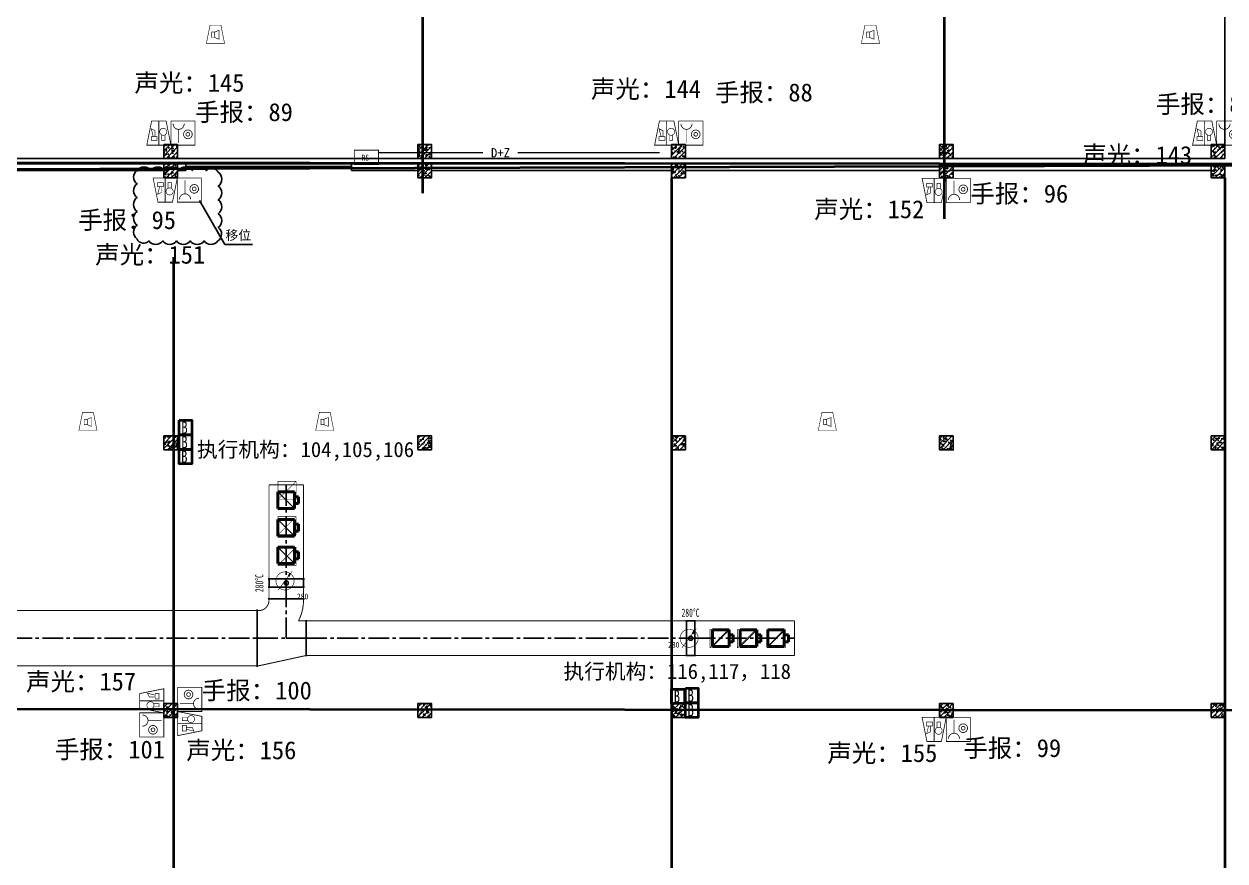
# Model space of a CAD drawing. Header units: millimetres. Extents: x -633009578 to 5705885, y -633235091 to 2571734.
# Drawn here: x 3558003 to 3601520, y 1898451 to 1928770 of the extents above; entities that cross this region are included whole.
import ezdxf
from ezdxf.enums import TextEntityAlignment as Align

# ---------------------------------------------------------------- set-up
doc = ezdxf.new("R2010")
doc.units = ezdxf.units.MM
doc.header["$LTSCALE"] = 1000
doc.header["$MEASUREMENT"] = 0
doc.linetypes.add('CENTER2', pattern=[1.125, 0.75, -0.125, 0.125, -0.125])
doc.linetypes.add('DASH', pattern=[0.35, 0.25, -0.1])
doc.layers.get('0').update_dxf_attribs({"color": 9})
for name, color, linetype in [('000000000000电气', 7, 'Continuous'), ('A-COLUM(柱)', 255, 'Continuous'), ('A-DOOR(门）', 4, 'Continuous'), ('A-FLOR(看线)', 8, 'Continuous'), ('A-WALL(墙)', 255, 'Continuous'), ('DUCT-排烟中心线', 5, 'CENTER2'), ('DUCT-排烟法兰', 4, 'Continuous'), ('DUCT-排烟管', 2, 'Continuous'), ('DUCT-排烟管端线', 4, 'Continuous'), ('DUCT-排烟阀门', 7, 'Continuous'), ('DUCT-排风风口', 7, 'Continuous'), ('HVAC-water Dim-SF', 241, 'Continuous'), ('设备-消防', 3, 'Continuous'), ('设备-照明', 3, 'Continuous')]:
    doc.layers.add(name, color=color, linetype=linetype)
doc.styles.add('_THVAC_DIM', font='simhei.ttf', dxfattribs={"width": 0.8, "height": 3.5, "bigfont": 'HZTXT'})
doc.styles.add('ELEC-DIM', font='simhei.ttf')
doc.styles.add('IDQSTYLE', font='simhei.ttf', dxfattribs={"width": 0.707, "bigfont": 'hztxt.shx'})
doc.styles.add('SF', font='simhei.ttf', dxfattribs={"width": 0.75, "bigfont": '@@@hztxt.shx'})
doc.styles.get("Standard").update_dxf_attribs({"font": 'simhei.ttf', "bigfont": 'hztxt.shx'})
doc.styles.add('宋体', font='simhei.ttf')

# ---------------------------------------------------------------- blocks, each defined once
blk = doc.blocks.new('HC001303')
at = {"color": 0, "linetype": 'Continuous'}
blk.add_line((1.147673841419251, 1.538953517481514), (1.735401947549264, 2.599742189978989), dxfattribs=at)
at = {"color": 0, "linetype": 'Continuous', "const_width": 0.2}
blk.add_lwpolyline([(2.673745217742495e-14, -3.125, 0.1989123673796571), (2.209708691207992, -2.209708691207937, 0.1989123673796571), (3.125000000000028, -4.323120637516818e-16, 0.1989123673796568), (2.209708691207993, 2.209708691207993, 0.1989123673796569), (2.841876514387939e-14, 3.125, 0.1989123673796569), (-2.209708691207936, 2.209708691207994, 0.1989123673796568), (-3.124999999999972, 2.10353517373855e-15, 0.1989123673796572), (-2.209708691207937, -2.209708691207936, 0.1989123673796571)], format="xyb", close=True, dxfattribs=at)
blk.add_lwpolyline([(-2.500110713345594, -3.281016827298258), (2.47847216535268, 3.297393019579605)], dxfattribs=at)
at = {"color": 0, "style": 'IDQSTYLE', "width": 0.7}
for tag, p in [('280', (4.109408226946883, -2.854615367737885)), ('PSFHATT', (5.125000010000028, -3.281016827298258))]:
    blk.add_attdef(tag, p, '', height=2, dxfattribs=at)
blk = doc.blocks.new('HC001298')
at = {"color": 0, "linetype": 'Continuous', "const_width": 0.2}
blk.add_lwpolyline([(-3.125, 3.125), (3.125, 3.125), (3.125, -3.125), (-3.125, -3.125)], close=True, dxfattribs=at)
blk.add_lwpolyline([(-3.125, -3.125), (3.125, 3.125)], dxfattribs=at)
at = {"color": 0, "style": 'IDQSTYLE', "width": 0.7}
blk.add_attdef('PSFHATT', (5.125, -3.125), '', height=2.5, dxfattribs=at)
blk = doc.blocks.new('HC001213')
at = {"color": 0, "linetype": 'Continuous', "const_width": 0.2}
blk.add_lwpolyline([(-1.875, 3.125), (1.875, 3.125), (3.125, -3.125), (-3.125, -3.125)], close=True, dxfattribs=at)
for points in [[(-1.293653517016746, 0.7382802506738564), (-0.243653517016746, 0.7382802506738564), (-0.243653517016746, -1.136719749326144), (-1.293653517016746, -1.136719749326144), (-1.293653517016746, 0.7382802506738564)], [(-0.243653517016746, 0.7382802506738564), (1.231346482983254, 1.338280250673856), (1.231346482983254, -1.736719749326144), (-0.243653517016746, -1.136719749326144)]]:
    blk.add_lwpolyline(points, dxfattribs=at)
at = {"color": 0, "style": 'IDQSTYLE', "width": 0.7}
blk.add_attdef('PSFHATT', (5.125, -3.125), '', height=2.5, dxfattribs=at)
blk = doc.blocks.new('HC001212')
at = {"color": 0, "linetype": 'Continuous', "const_width": 0.2}
blk.add_lwpolyline([(-1.875, 3.125), (1.875, 3.125), (3.125, -3.125), (-3.125, -3.125)], close=True, dxfattribs=at)
at = {"color": 0, "linetype": 'Continuous'}
for points, const_width in [([(0, 3.125), (0, -3.125)], 0.2), ([(-1.459485991813081, -0.8805239327332393), (-1.95948599181308, 1.119476067266761), (-0.9594859918130805, 0.619476067266761), (-0.9594859918130805, -0.8805239327332393)], 0.16), ([(-1.959485991813081, -1.880523932733239), (-1.95948599181308, -0.8805239327332393), (-0.4594859918130805, -0.8805239327332393), (-0.4594859918130805, -1.880523932733239), (-1.959485991813081, -1.880523932733239)], 0.16), ([(0.7290485194275803, -0.380523932733239), (0.7290485194281489, -1.880523932733239), (1.569048519428149, -1.880523932733239), (1.569048519430491, -0.380523932733239)], 0.16)]:
    blk.add_lwpolyline(points, dxfattribs=dict(at, const_width=const_width))
at = {"color": 0, "linetype": 'Continuous', "const_width": 0.16}
blk.add_lwpolyline([(1.799048519428144, -0.2905239327332435, 0.1989123673796631), (2.068287334970649, 0.3594760672667566, 0.1989123673796631), (1.799048519428145, 1.009476067266757, 0.1989123673796404), (1.149048519428189, 1.278714882809276, 0.1989123673796654), (0.4990485194281443, 1.009476067266757, 0.198912367379653), (0.2298097038856248, 0.3594760672667572, 0.1989123673796529), (0.4990485194281444, -0.2905239327332433, 0.1989123673796571), (1.14904851942816, -0.5597627482757622, 0.1989123673796488)], format="xyb", close=True, dxfattribs=at)
at = {"color": 0, "style": 'IDQSTYLE', "width": 0.7}
blk.add_attdef('PSFHATT', (5.125, -3.125), '', height=2.5, dxfattribs=at)
blk = doc.blocks.new('HC001208')
at = {"color": 0, "linetype": 'Continuous', "const_width": 0.2}
blk.add_lwpolyline([(-3.125, 3.125), (3.125, 3.125), (3.125, -3.125), (-3.125, -3.125)], close=True, dxfattribs=at)
blk.add_lwpolyline([(-2.560875308812533, 2.421549273106315, 0.198912367379651), (-2.13910907372117, 1.40331550819771, 0.1989123673796632), (-1.120875308812534, 0.9815492731063138, 0.1989123673796561), (-0.1026415439039181, 1.403315508197666, 0.1989123673796525), (0.3191246911874668, 2.421549273106313)], format="xyb", dxfattribs=at)
at = {"color": 0, "linetype": 'Continuous', "const_width": 0.128}
blk.add_lwpolyline([(-1.120875308812544, 0.9815492731063138), (-1.120875308812535, -2.518826738720627)], dxfattribs=at)
at = {"color": 0, "linetype": 'Continuous', "const_width": 0.2}
for points in [[(2.383210274305692, -0.3093507400644881, 0.9999999999999997), (0.1432102743056918, -0.3093507400644877, 0.9999999999999999)], [(0.7832102743056915, -0.3093507400644884, 0.9999999999999994), (1.743210274305692, -0.3093507400644881, 0.9999999999999994)]]:
    blk.add_lwpolyline(points, format="xyb", close=True, dxfattribs=at)
at = {"color": 0, "style": 'IDQSTYLE', "width": 0.7}
blk.add_attdef('PSFHATT', (5.125, -3.125), '', height=2.5, dxfattribs=at)
blk = doc.blocks.new('HC001178')
at = {"color": 0, "linetype": 'Continuous', "const_width": 0.2}
blk.add_lwpolyline([(-3.125, 1.875000000000028), (3.125, 1.875000000000028), (3.125, -1.874999999999972), (-3.125, -1.874999999999972)], close=True, dxfattribs=at)
at = {"color": 0, "style": 'IDQSTYLE', "width": 0.7}
for tag, p in [('RS', (-1.280014711239502, -0.7956533462629629)), ('PSFHATT', (5.125, -1.874999999999972))]:
    blk.add_attdef(tag, p, '', height=1.5, dxfattribs=at)
blk = doc.blocks.new('$DorLib2D$00000213')
at = {"color": 0, "linetype": 'DASH', "const_width": 0.02}
blk.add_lwpolyline([(0.5, 3.552713678800501e-15), (-0.5, 3.552713678800501e-15)], dxfattribs=at)
blk = doc.blocks.new('_FZH')
h = blk.add_hatch()
h.set_pattern_fill('钢筋混凝土', color=256, scale=0.1, style=0)
h.set_pattern_definition([(45, (0, 0), (-0.1767766952966369, 0.1767766952966369), []), (50, (0, 0), (0.7172601826007535, -0.06275213498259512), [0.07500000000000001, -0.8250000000000001]), (355, (0, 0), (-0.138751333613, 0.7521921337000119), [0.06, -0.66]), (100.4514, (0.05977168000000001, -0.00522934), (0.5785093817140216, 0.6894395420609536), [0.06374019, -0.701142112]), (46.1842, (0, 0.2), (1.067241048625645, -0.1655190143290181), [0.1125, -1.2375]), (96.6356, (0.088936745, 0.186206693), (0.9346627055487033, 0.9741178709004418), [0.095610288, -1.051713]), (351.1842, (0, 0.2), (0.9346619451336272, 0.9741186009253247), [0.09000000000000001, -0.9900000000000001]), (21, (0.1, 0.15), (0.5969070521184617, -0.4026188906653388), [0.07500000000000001, -0.8250000000000001]), (326, (0.1, 0.15), (0.2433153319215824, 0.7251500450468529), [0.06, -0.66]), (71.4514, (0.149742233, 0.116448394), (0.84022262858149, 0.3225304967099524), [0.06374019, -0.701142112]), (37.50000000000001, (0, 0), (0.01215985531729062, 0.3328938538313115), [0, -0.652, 0, -0.67, 0, -0.6625000000000001]), (7.499999999999999, (0, 0), (0.2630695374421486, 0.3944117118823603), [0, -0.382, 0, -0.637, 0, -0.2525]), (-32.5, (-0.223, 0), (0.533822436172409, -0.02255487173437976), [0, -0.25, 0, -0.78, 0, -1.035]), (-42.5, (-0.323, 0), (0.5831861693423862, 0.1001049823323177), [0, -0.325, 0, -0.518, 0, -0.735])])
h.paths.add_polyline_path([(-0.5, -0.5), (0.5, -0.5), (0.5, 0.5), (-0.5, 0.5)])
blk.add_lwpolyline([(-0.5, -0.5), (0.5, -0.5), (0.5, 0.5), (-0.5, 0.5)], close=True)
blk = doc.blocks.new('00000594Cent')
at = {"lineweight": -2}
blk.add_line((-218.75, 1.4210854715202e-14), (218.75, 1.4210854715202e-14), dxfattribs=at)
at = {"color": 0, "linetype": 'ByBlock', "lineweight": -2}
blk.add_circle((0, 1.4210854715202e-14), 125, dxfattribs=at)
blk = doc.blocks.new('00000594Body')
at = {"color": 0, "linetype": 'ByBlock', "lineweight": -2}
for p, q in [((-250, -500), (-249.9999999999964, 500)), ((250, 500), (-250, 500)), ((250, -500), (250.0000000000036, 500)), ((-250, -500), (250, -500))]:
    blk.add_line(p, q, dxfattribs=at)
blk = doc.blocks.new('$风口$00000116')
blk.add_line((-100, 100), (100, -100))
at = {"lineweight": 40}
for p, q in [((100, 100), (-100, 100)), ((-100, 100), (-100, -100)), ((100, -100), (100, 100)), ((-100, -100), (100, -100)), ((-41.83000000000175, -100), (-41.83000000000175, -148.9999999999982)), ((41.83000000000175, -148.9999999999982), (41.83000000000175, -100)), ((-41.83000000000175, -148.9999999999982), (41.83000000000175, -148.9999999999982))]:
    blk.add_line(p, q, dxfattribs=at)

msp = doc.modelspace()

# ---------------------------------------------------------------- linework, layer by layer
at = {"layer": '000000000000电气', "color": 2, "lineweight": 35}
for p, q in [((3572441.272534234, 1929787.336706798), (3572441.272534234, 1922642.291462322)), ((3591345.586111472, 1929605.458280978), (3591345.586111472, 1921716.22907113)), ((3533319.284266527, 1923774.749584926), (3612782.330225025, 1923699.596922914)), ((3581469.994031749, 1923199.596922424), (3581469.994031749, 1908540.672322598)), ((3601519.994031749, 1923199.596922424), (3601519.994031747, 1916206.328507231)), ((3563416.162196735, 1920322.787318843), (3563416.162196735, 1911528.591720247)), ((3601519.994031747, 1916206.328507231), (3601519.994031747, 1899835.489691801)), ((3563416.162196735, 1911528.591720247), (3563416.162196735, 1901337.273670738)), ((3581469.994031749, 1908540.672322598), (3581469.994031749, 1890237.092915989)), ((3532576.159779708, 1903991.853930826), (3609929.994031756, 1903899.596922424)), ((3563416.162196735, 1901337.273670738), (3563439.994031749, 1884249.596922322)), ((3601519.994031747, 1899835.489691801), (3601519.994031747, 1886243.651773682))]:
    msp.add_line(p, q, dxfattribs=at)
at = {"layer": '000000000000电气', "color": 4, "lineweight": 35}
msp.add_line((3530833.138081593, 1923436.432221346), (3617538.499395791, 1923699.596922871), dxfattribs=at)
at = {"layer": '000000000000电气', "color": 1, "lineweight": 35}
for points in [[(3563628.379342469, 1914416.532490086), (3564088.717368263, 1914416.532490086), (3564088.717368263, 1913888.189983209), (3563628.379342469, 1913888.189983209)], [(3563628.379342469, 1913888.189983209), (3564088.717368263, 1913888.189983209), (3564088.717368263, 1913359.847476332), (3563628.379342469, 1913359.847476332)], [(3563621.220681166, 1913360.316524274), (3564081.558706961, 1913360.316524274), (3564081.558706961, 1912831.974017396), (3563621.220681166, 1912831.974017396)], [(3581469.994031749, 1904677.939429302), (3581930.332057543, 1904677.939429302), (3581930.332057543, 1904149.596922424), (3581469.994031749, 1904149.596922424)], [(3581969.994031749, 1904706.281936179), (3582430.332057543, 1904706.281936179), (3582430.332057543, 1904177.939429302), (3581969.994031749, 1904177.939429302)], [(3581969.994031749, 1904177.939429302), (3582430.332057543, 1904177.939429302), (3582430.332057543, 1903649.596922424), (3581969.994031749, 1903649.596922424)]]:
    msp.add_lwpolyline(points, close=True, dxfattribs=at)
at = {"layer": 'A-FLOR(看线)'}
for points in [[(3601519.994031749, 1923899.596922424), (3601519.994031749, 1991599.596922424)], [(3535219.994031749, 1923899.596922424), (3601519.994031749, 1923899.596922424)], [(3601519.994031747, 1923699.596923012), (3563569.994032061, 1923699.596913596)], [(3601519.994031747, 1923699.596923012), (3601519.994031747, 1856499.596923012)]]:
    msp.add_lwpolyline(points, dxfattribs=at)
at = {"layer": 'A-WALL(墙)'}
for p, q in [((3554369.994031977, 1923699.596922261), (3563069.994031977, 1923699.596922264)), ((3554369.994031977, 1923459.596922261), (3563069.994031977, 1923459.596922258)), ((3563869.994031996, 1923699.596922261), (3563569.994031976, 1923699.596921891)), ((3563569.994031976, 1923459.596922), (3563869.994031996, 1923459.596922261)), ((3563869.994031996, 1923459.596922261), (3563869.994031996, 1923699.596922261)), ((3572269.994031977, 1923699.596922276), (3569869.994031996, 1923699.596922261)), ((3569869.994031996, 1923699.596922261), (3569869.994031996, 1923459.596922261)), ((3569869.994031996, 1923459.596922261), (3572269.994031977, 1923459.596922254)), ((3572769.994031977, 1923699.596922261), (3581469.994031977, 1923699.596922266)), ((3572769.994031977, 1923459.596922261), (3581469.994031977, 1923459.59692226)), ((3581969.994031977, 1923699.596922271), (3591169.994031977, 1923699.596922274)), ((3581969.994031977, 1923459.596922271), (3591169.994031977, 1923459.596922269)), ((3591669.994031977, 1923699.596922289), (3601019.994031977, 1923699.596922264)), ((3591669.994031977, 1923459.596922289), (3601019.994031977, 1923459.596922259))]:
    msp.add_line(p, q, dxfattribs=at)
at = {"layer": 'DUCT-排烟中心线', "color": 8}
for p, q in [((3567505.405830137, 1912071.75234059), (3567505.405830137, 1908672.322898402)), ((3567505.405830137, 1908371.922898402), (3567505.405830137, 1907945.403382964)), ((3567505.405830137, 1906520.203382964), (3567505.405830137, 1907945.203382964)), ((3557543.551136763, 1906520.203382964), (3566455.205830137, 1906520.203382964)), ((3566455.405830137, 1906520.203382964), (3567505.405830137, 1906520.203382964)), ((3567505.405830137, 1906520.203382964), (3568230.405830137, 1906520.203382964)), ((3568230.605830137, 1906520.203382964), (3582009.485994509, 1906520.203382964)), ((3582309.885994509, 1906520.203382964), (3585922.848186565, 1906520.203382964))]:
    msp.add_line(p, q, dxfattribs=at)
at = {"layer": 'DUCT-排烟法兰', "color": 8}
for p, q in [((3568160.405830137, 1908672.222898402), (3566850.405830137, 1908672.222898402)), ((3568160.405830137, 1908372.022898402), (3566850.405830137, 1908372.022898402)), ((3568160.405830137, 1907945.303382965), (3566850.405830137, 1907945.303382965)), ((3566455.305830137, 1907560.203382964), (3566455.305830137, 1905480.203382964)), ((3568230.505830138, 1905865.203382964), (3568230.505830138, 1907175.203382964)), ((3582009.58599451, 1907175.203382964), (3582009.58599451, 1905865.203382964)), ((3582309.78599451, 1907175.203382964), (3582309.78599451, 1905865.203382964))]:
    msp.add_line(p, q, dxfattribs=at)
at = {"layer": 'DUCT-排烟管', "color": 8, "const_width": 35}
for points in [[(3566880.405830137, 1912071.75234059), (3566880.405830137, 1908672.322898402)], [(3568130.405830137, 1912071.75234059), (3566880.405830137, 1912071.75234059)], [(3568130.405830137, 1908672.322898402), (3568130.405830137, 1912071.75234059)], [(3566880.405830137, 1908372.122898402), (3566880.405830137, 1908672.122898402)], [(3568130.405830137, 1908672.122898402), (3568130.405830137, 1908372.122898402)], [(3566880.405830137, 1908371.922898402), (3566880.405830137, 1907945.403382964)], [(3568130.405830137, 1907945.403382964), (3568130.405830137, 1908371.922898402)], [(3566880.405830137, 1907895.203382964), (3566880.405830137, 1907945.203382964)], [(3568130.405830137, 1907945.203382964), (3568130.405830137, 1907895.203382964)], [(3566455.205830137, 1907520.203382964), (3557543.551136763, 1907520.203382964)], [(3566455.405830137, 1907520.203382964), (3566505.405830137, 1907520.203382964)], [(3567946.976154471, 1907145.203382964), (3568230.405830137, 1907145.203382964)], [(3582009.485994509, 1907145.203382964), (3568230.605830137, 1907145.203382964)], [(3582009.685994509, 1907145.203382964), (3582309.685994509, 1907145.203382964)], [(3585922.848186565, 1907145.203382964), (3582309.885994509, 1907145.203382964)], [(3585922.848186565, 1905895.203382964), (3585922.848186565, 1907145.203382964)], [(3568230.405830137, 1905895.203382964), (3566505.405830137, 1905520.203382964)], [(3568230.605830137, 1905895.203382964), (3582009.485994509, 1905895.203382964)], [(3582309.685994509, 1905895.203382964), (3582009.685994509, 1905895.203382964)], [(3582309.885994509, 1905895.203382964), (3585922.848186565, 1905895.203382964)], [(3557543.551136763, 1905520.203382964), (3566455.205830137, 1905520.203382964)], [(3566505.405830137, 1905520.203382964), (3566455.405830137, 1905520.203382964)]]:
    msp.add_lwpolyline(points, dxfattribs=at)
for points in [[(3566505.405830137, 1907520.203382964, 0.414213562373095), (3566880.405830137, 1907895.203382964)], [(3567946.976154471, 1907145.203382964, 0.120510510833236), (3568130.405830137, 1907895.203382964)]]:
    msp.add_lwpolyline(points, format="xyb", dxfattribs=at)
at = {"layer": 'DUCT-排烟管端线', "color": 8}
for p, q in [((3566880.405830137, 1908672.322898402), (3568130.405830137, 1908672.322898402)), ((3568130.405830137, 1908672.122898402), (3566880.405830137, 1908672.122898402)), ((3568130.405830137, 1908372.122898402), (3566880.405830137, 1908372.122898402)), ((3568130.405830137, 1908371.922898402), (3566880.405830137, 1908371.922898402)), ((3566880.405830137, 1907945.403382964), (3568130.405830137, 1907945.403382964)), ((3566880.405830137, 1907945.203382964), (3568130.405830137, 1907945.203382964)), ((3566455.205830137, 1905520.203382964), (3566455.205830137, 1907520.203382964)), ((3566455.405830137, 1905520.203382964), (3566455.405830137, 1907520.203382964)), ((3568230.405830137, 1907145.203382964), (3568230.405830137, 1905895.203382964)), ((3568230.605830137, 1907145.203382964), (3568230.605830137, 1905895.203382964)), ((3582009.485994509, 1905895.203382964), (3582009.485994509, 1907145.203382964)), ((3582009.685994509, 1907145.203382964), (3582009.685994509, 1905895.203382964)), ((3582309.685994509, 1907145.203382964), (3582309.685994509, 1905895.203382964)), ((3582309.885994509, 1907145.203382964), (3582309.885994509, 1905895.203382964))]:
    msp.add_line(p, q, dxfattribs=at)
at = {"layer": '设备-照明', "color": 6}
for p, q in [((3564360.400794634, 1922373.966525571), (3565279.381054982, 1920786.997821717)), ((3565279.381054982, 1920786.997821717), (3566276.21649802, 1920786.997821717))]:
    msp.add_line(p, q, dxfattribs=at)
at = {"layer": '设备-照明', "color": 6, "const_width": 45}
for points in [[(3570848.454594419, 1924105.931227381), (3574639.376382128, 1924105.931227381)], [(3575886.974147492, 1924105.931227381), (3581038.969355049, 1924105.931227381)]]:
    msp.add_lwpolyline(points, dxfattribs=at)
at = {"layer": '设备-照明', "color": 6}
msp.add_lwpolyline([(3562098.233207267, 1923459.596922259, -0.5206), (3562598.233207267, 1923459.596922259, -0.5206), (3563098.233207267, 1923459.596922259, -0.5206), (3563598.233207267, 1923459.596922259, -0.5206), (3564098.233207267, 1923459.596922259, -0.5206), (3564598.233207267, 1923459.596922259, -0.5206), (3565038.459223621, 1923399.822938613, -0.5206), (3565038.459223621, 1922899.822938613, -0.5206), (3565038.459223621, 1922399.822938613, -0.5206), (3565038.459223621, 1921899.822938613, -0.5206), (3565038.459223621, 1921399.822938613, -0.5206), (3565027.315754568, 1920910.966407666, -0.5206), (3564527.315754568, 1920910.966407666, -0.5206), (3564027.315754568, 1920910.966407666, -0.5206), (3563527.315754568, 1920910.966407666, -0.5206), (3563027.315754568, 1920910.966407666, -0.5206), (3562527.315754568, 1920910.966407666, -0.5206), (3562098.233207267, 1920981.883860365, -0.5206), (3562098.233207267, 1921481.883860365, -0.5206), (3562098.233207267, 1921981.883860365, -0.5206), (3562098.233207267, 1922481.883860365, -0.5206), (3562098.233207267, 1922981.883860365, -0.5206), (3562098.233207267, 1923459.596922259, -0.5206)], format="xyb", close=True, dxfattribs=at)

# ---------------------------------------------------------------- block references
at = {"layer": 'A-COLUM(柱)', "xscale": 500, "yscale": 500, "zscale": 500}
for p in [(3563319.994031749, 1924149.596922424), (3572519.994031749, 1924149.596922424), (3581719.994031749, 1924149.596922424), (3591419.994031749, 1924149.596922424), (3601269.994031749, 1924149.596922424), (3563319.994031749, 1923449.596922424), (3572519.994031749, 1923449.596922424), (3581719.994031749, 1923449.596922424), (3591419.994031749, 1923449.596922424), (3601269.994031749, 1923449.596922424), (3563319.994031749, 1913599.596922424), (3572519.994031749, 1913599.596922424), (3581719.994031749, 1913599.596922424), (3591419.994031749, 1913599.596922424), (3601269.994031749, 1913599.596922424), (3563319.994031749, 1903899.596922424), (3572519.994031749, 1903899.596922424), (3581719.994031749, 1903899.596922424), (3591419.994031749, 1903899.596922424), (3601269.994031749, 1903899.596922424)]:
    msp.add_blockref('_FZH', p, dxfattribs=at)
at = {"layer": 'A-DOOR(门）', "extrusion": (0, 0, -1), "xscale": 6000, "yscale": 6000, "zscale": 6000}
msp.add_blockref('$DorLib2D$00000213', (-3566869.994031978, 1923579.596922262), dxfattribs=at)
at = {"layer": 'DUCT-排烟阀门', "color": 8, "xscale": -0.6, "rotation": 270}
for name, yscale in [('00000594Body', 1.25), ('00000594Cent', 0.6)]:
    msp.add_blockref(name, (3567505.405830137, 1908522.122898402, 3000), dxfattribs=dict(at, yscale=yscale))
at = {"layer": 'DUCT-排烟阀门', "color": 8, "xscale": 0.6}
for name, yscale in [('00000594Body', 1.25), ('00000594Cent', 0.6)]:
    msp.add_blockref(name, (3582159.685994509, 1906520.203382964, 3000), dxfattribs=dict(at, yscale=yscale))
at = {"layer": 'DUCT-排风风口', "color": 8, "yscale": 3}
for p, xscale, rotation in [((3567505.405830137, 1911522.122898561, 2600), -3, 89.99999999999997), ((3567505.405830137, 1910522.122898561, 2600), -3, 89.99999999999997), ((3567505.405830137, 1909522.122898561, 2600), -3, 89.99999999999997), ((3583253.018203432, 1906520.203382964, 2600), 3, 90), ((3584253.018203432, 1906520.203382964, 2600), 3, 90), ((3585253.018203432, 1906520.203382964, 2600), 3, 90)]:
    msp.add_blockref('$风口$00000116', p, dxfattribs=dict(at, xscale=xscale, rotation=rotation))
at = {"layer": '设备-消防'}
for name, p, xscale, yscale, zscale in [('HC001213', (3564940, 1928401.625), 105, 105, 105), ('HC001213', (3588673, 1928401.625), 105, 105, 105), ('HC001212', (3562888.463890539, 1924817.5), 140, 140, 140), ('HC001208', (3563763.463890539, 1924817.5), 140, 140, 140), ('HC001212', (3581290.150561597, 1924817.5), 140, 140, 140), ('HC001208', (3582165.150561597, 1924817.5), 140, 140, 140), ('HC001212', (3600782.150561597, 1924817.5), 140, 140, 140), ('HC001208', (3601657.150561597, 1924817.5), 140, 140, 140), ('HC001213', (3560319.745779686, 1914374.625), 105, 105, 105), ('HC001213', (3568899.745779686, 1914374.625), 105, 105, 105), ('HC001213', (3587111.245779686, 1914374.625), 105, 105, 105), ('HC001298', (3567535.5, 1911875), 105, 105, 105), ('HC001298', (3567535.5, 1910597.5), 105, 105, 105), ('HC001298', (3567535.5, 1909488), 105, 105, 105), ('HC001298', (3583188.375, 1906498.803427693), 105, 105, 105), ('HC001298', (3584174.875, 1906498.803427693), 105, 105, 105), ('HC001298', (3585257.375, 1906498.803427693), 105, 105, 105)]:
    msp.add_blockref(name, p, dxfattribs=dict(at, xscale=xscale, yscale=yscale, zscale=zscale))
at = {"layer": '设备-消防', "xscale": -140, "yscale": 140, "zscale": 140}
for name, p, rotation in [('HC001212', (3590982.494031748, 1922738.596922424), 180), ('HC001208', (3591857.494031748, 1922738.596922424), 180), ('HC001208', (3564007.494031749, 1904303.596922424), 270), ('HC001212', (3562632.494031748, 1904253.763589091), 90), ('HC001212', (3564007.494031749, 1903428.596922424), 270), ('HC001208', (3562632.494031748, 1903378.763589091), 90), ('HC001212', (3590982.494031748, 1903217.096922424), 180), ('HC001208', (3591857.494031748, 1903217.096922424), 180)]:
    msp.add_blockref(name, p, dxfattribs=dict(at, rotation=rotation))
at = {"layer": '设备-消防'}
ref = msp.add_blockref('HC001303', (3567460.28207773, 1908596.380277127, 3000), dxfattribs=dict(at, xscale=105, yscale=105, zscale=105))
ref.add_attrib('280', '280', (3567891.769941559, 1907926, 3000), dxfattribs={"layer": '0', "color": 0, "height": 210, "width": 0.8})
ref = msp.add_blockref('HC001303', (3582104.034103274, 1906520.203382969, 3000), dxfattribs=dict(at, xscale=105, yscale=105, zscale=105))
ref.add_attrib('280', '280', (3581340, 1906177.5, 3000), dxfattribs={"layer": '0', "color": 0, "height": 210, "width": 0.8})
at = {"layer": '设备-照明', "color": 6}
ref = msp.add_blockref('HC001178', (3570410.954594419, 1923936.151277679), dxfattribs=dict(at, xscale=140, yscale=140, zscale=140))
ref.add_attrib('RS', 'RS', (3570231.752534846, 1923824.759809202), dxfattribs={"layer": '0', "color": 0, "height": 210, "width": 0.8})
at = {"layer": '设备-照明', "color": 6, "xscale": -140, "yscale": 140, "zscale": 140, "rotation": 180}
for name, p in [('HC001212', (3563118.933146036, 1922755.204151228)), ('HC001208', (3563993.933146036, 1922755.204151228))]:
    msp.add_blockref(name, p, dxfattribs=at)

# ---------------------------------------------------------------- texts
at = {"layer": '000000000000电气', "color": 5, "lineweight": 35, "style": '宋体'}
for s, p in [('声光：145', (3562004.114817291, 1926315.090773612)), ('声光：144', (3578545.531567143, 1926092.772099933)), ('声光：143', (3596344.994031977, 1923699.596922277)), ('声光：152', (3586637.931291453, 1921735.326094535)), ('声光：151', (3560581.275305325, 1920090.167908758)), ('声光：157', (3558077.513328296, 1904626.6791287)), ('声光：156', (3563884.220681166, 1902136.709982759)), ('声光：155', (3587111.245779686, 1902036.120949721))]:
    msp.add_text(s, height=650, dxfattribs=at).set_placement(p)
at = {"layer": '000000000000电气', "color": 2, "lineweight": 35, "style": '宋体'}
for s, p in [('手报：88', (3583038.814838113, 1925967.584820302)), ('手报：87', (3599017.265243612, 1925545)), ('手报：89', (3564200.963890539, 1925255)), ('手报：96', (3592294.994031748, 1922301.096922424)), ('手报：95', (3559966.285132571, 1921343.558195183)), ('手报：100', (3564444.994031749, 1904303.596922424)), ('手报：101', (3559122.172888208, 1902166.152487205)), ('手报：99', (3592039.566812577, 1902217.701381835))]:
    msp.add_text(s, height=650, dxfattribs=at).set_placement(p)
at = {"layer": '000000000000电气', "color": 20, "lineweight": 35, "true_color": 0xff5500, "style": '宋体'}
for s, p in [('执行机构：104,105,106', (3564271.289728985, 1913081.408480213)), ('执行机构：116,117，118', (3577551.309384767, 1905044.763288848))]:
    msp.add_text(s, height=550, dxfattribs=at).set_placement(p)
at = {"layer": 'DUCT-排烟阀门', "color": 8, "style": '_THVAC_DIM', "width": 0.5647058823529412}
msp.add_text('280%%dC', height=297.5, rotation=90, dxfattribs=at).set_placement((3566677.542071031, 1908190.122898402, 3000))
msp.add_text('280%%dC', height=297.5, dxfattribs=at).set_placement((3581827.685994509, 1907295.203382964, 3000))
at = {"layer": 'HVAC-water Dim-SF', "linetype": 'Continuous', "style": 'SF', "width": 0.75}
for p in [(3563703.265006289, 1913926.686643505, 5600), (3563703.265006289, 1913398.344136628, 5600), (3563696.106344986, 1912870.470677693, 5600), (3581544.879695569, 1904188.09358272, 5600), (3582044.879695569, 1904216.436089598, 5600), (3582044.879695569, 1903688.09358272, 5600)]:
    msp.add_text('B', height=450, dxfattribs=at).set_placement(p)
at = {"layer": '设备-照明', "color": 6, "style": 'ELEC-DIM'}
msp.add_text('D+Z', height=339.8734177215189, dxfattribs=at).set_placement((3575268.454594419, 1924105.931227381), align=Align.MIDDLE_CENTER)
msp.add_text('移位', height=339.8734177215189, dxfattribs=at).set_placement((3565304.177410796, 1920951.444396046))

doc.saveas('drawing.dxf')
